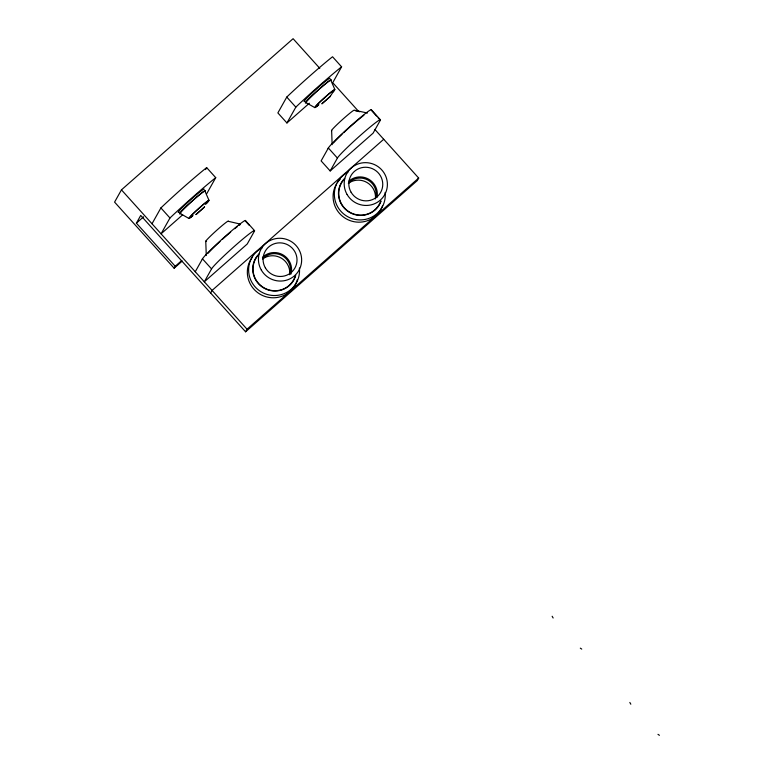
<?xml version="1.0" encoding="UTF-8"?>
<svg xmlns="http://www.w3.org/2000/svg" width="774" height="774" viewBox="0 0 774 774"><rect width="100%" height="100%" fill="white"/><g stroke="black" fill="none" stroke-linecap="round" stroke-linejoin="round"><path stroke-width="1.16" d="M330.372 96.257L321.839 103.861L330.043 96.673L334.087 90.423M319.797 68.335L293.094 38.7L121.45 189.862L114.581 202.111L174.131 268.201L182.267 261.041M174.131 268.201L175.224 266.266L136.379 223.164L140.723 215.424L245.59 331.794L417.234 180.632L418.676 178.059L374.819 129.393M152.014 223.763L160.895 207.925L163.498 205.449A56.821 3.531 -42 0 1 204.481 169.361L206.668 167.619L215.733 177.672L206.842 193.51M215.733 177.672L213.547 179.413A56.821 3.531 -42 0 0 172.563 215.511L169.961 217.987L161.069 233.825L182.616 214.853M205.555 169.593L206.668 167.619M358.633 111.427L332.743 82.702L341.595 66.825L332.539 56.763L330.343 58.505A56.821 3.531 -42 0 0 289.36 94.602L286.767 97.079L277.876 112.917L286.941 122.969L309.377 103.213M195.251 271.751L202.488 258.855L211.554 268.907L204.317 281.804L247.225 244.013L254.462 231.116A29.064 1.809 -42 0 0 235.722 245.174A29.064 1.809 -42 0 0 211.554 268.907M286.941 122.969L295.832 107.131L298.425 104.654A56.821 3.531 -42 0 1 339.409 68.567L341.595 66.825M210.634 293.007L212.086 290.424L383.72 139.272M337.416 158.06L328.36 147.998L321.123 160.895L330.179 170.957L337.416 158.06A29.064 1.809 -42 0 1 361.593 134.328A29.064 1.809 -42 0 1 380.324 120.27L378.06 117.754M245.59 331.794L247.041 329.221L418.676 178.059M380.324 120.27L373.087 133.167L330.179 170.957M136.379 223.164L143.606 216.797M175.224 266.266L181.542 260.693M367.457 113.043L354.202 110.15A15.306 0.948 -42 0 0 341.382 120.531A15.306 0.948 -42 0 0 331.64 130.69M355.324 110.721L359.746 111.746M240.511 224.141L228.359 221.316A15.306 0.948 -42 0 0 215.511 231.387A15.306 0.948 -42 0 0 206.561 241.159M314.805 107.615L305.953 102.584A16.747 1.045 -42 0 1 318.782 89.581A16.747 1.045 -42 0 1 330.643 80.593M180.09 213.44L188.943 218.471M580.307 648.148L581.738 649.096M657.987 734.352L659.419 735.3M371.239 109.608L380.305 119.66M376.551 116.081L371.268 110.208A29.064 1.809 -42 0 0 349.703 126.781A29.064 1.809 -42 0 0 328.389 148.608M286.767 97.079L295.832 107.131M245.368 220.455L254.433 230.517M249.18 225.253L245.397 221.064A29.064 1.809 -42 0 0 223.831 237.628A29.064 1.809 -42 0 0 202.517 259.464M160.895 207.925L169.961 217.987M121.45 189.862L247.041 329.221M629.833 702.463L630.82 704.205M552.152 616.268L553.139 618M330.759 80.128L334.852 89.465M204.887 190.975L208.98 200.311M331.62 130.371L332.143 144.67M205.758 241.217L206.271 255.526M297.361 279.666A25.581 25.116 29.3 0 1 261.544 295.01A25.581 25.116 29.3 0 1 252.479 257.045M262.976 258.709A17.047 16.738 29.3 0 1 289.699 274.547M299.393 267.998A25.581 25.116 29.3 0 1 279.956 294.942A25.581 25.116 29.3 0 1 250.225 278.785A25.581 25.116 29.3 0 1 262.212 247.796M295.716 275.447A21.991 21.585 29.3 0 1 263.721 287.976A21.991 21.585 29.3 0 1 258.932 253.969M295.039 276.647A21.701 21.304 29.3 0 1 264.456 288.063A21.701 21.304 29.3 0 1 257.365 256.175M262.454 257.413A17.057 16.738 29.3 0 1 290.976 274.073M262.609 258.942A15.886 15.596 29.3 0 1 289.573 274.683M304.908 101.307A17.444 1.084 -42 0 1 315.811 89.59A17.444 1.084 -42 0 1 329.859 78.706M306.204 102.739A17.444 1.084 -42 0 1 317.108 91.022A17.444 1.084 -42 0 1 331.156 80.138M318.433 105.138A13.535 0.842 -42 0 1 317.059 104.78A13.535 0.842 -42 0 1 331.233 91.942A13.535 0.842 -42 0 1 332.597 92.3M318.859 104.693A12.616 0.784 -42 0 1 317.088 104.867A12.616 0.784 -42 0 1 329.443 93.49A12.616 0.784 -42 0 1 333.371 91.332M179.046 212.153A17.444 1.084 -42 0 1 189.94 200.437A17.444 1.084 -42 0 1 203.997 189.553M180.342 213.595A17.444 1.084 -42 0 1 191.236 201.879A17.444 1.084 -42 0 1 205.284 190.994M180.826 213.14A16.747 1.045 -42 0 1 191.284 201.888A16.747 1.045 -42 0 1 204.781 191.439M192.562 215.985A13.535 0.842 -42 0 1 191.575 215.23A13.535 0.842 -42 0 1 206.223 202.111A13.535 0.842 -42 0 1 205.507 204.394M192.997 215.54A12.616 0.784 -42 0 1 191.72 215.211A12.616 0.784 -42 0 1 204.926 203.233A12.616 0.784 -42 0 1 206.213 203.572M382.627 205.565A25.581 25.116 29.3 0 1 348 219.748A25.581 25.116 29.3 0 1 336.458 184.057M337.29 182.722A25.581 25.116 29.3 0 1 340.299 179.065M348.716 183.099A17.047 16.738 29.3 0 1 375.438 198.937M385.133 192.387A25.581 25.116 29.3 0 1 365.696 219.332A25.581 25.116 29.3 0 1 335.964 203.175A25.581 25.116 29.3 0 1 347.952 172.186M381.05 201.134A21.991 21.585 29.3 0 1 348.871 212.008A21.991 21.585 29.3 0 1 344.672 178.359M380.779 201.037A21.701 21.304 29.3 0 1 350.196 212.453A21.701 21.304 29.3 0 1 343.105 180.565M348.958 181.087A17.057 16.738 29.3 0 1 376.977 197.438M348.348 183.341A15.886 15.596 29.3 0 1 375.603 198.144M333.323 143.113A23.946 1.49 -42 0 1 342.069 134.241M343.627 132.76A23.946 1.49 -42 0 1 363.886 115.287M208.1 253.224A23.946 1.49 -42 0 1 220.01 241.536M222.293 239.447A23.946 1.49 -42 0 1 230.681 232.084M234.715 228.727A23.946 1.49 -42 0 1 237.279 226.695M238.914 225.476A23.946 1.49 -42 0 1 240.366 224.489M196.006 214.553L204.549 206.948L196.006 214.553M261.36 270.126A21.701 21.304 29.3 0 0 298.783 270.61A21.701 21.304 29.3 0 0 279.985 238.266A21.701 21.304 29.3 0 0 261.36 270.126M265.366 267.881A17.057 16.738 29.3 0 0 294.768 268.268A17.057 16.738 29.3 0 0 279.994 242.852A17.057 16.738 29.3 0 0 265.366 267.881M347.1 194.516A21.701 21.304 29.3 0 0 384.523 195A21.701 21.304 29.3 0 0 365.725 162.656A21.701 21.304 29.3 0 0 347.1 194.516M351.106 192.271A17.057 16.738 29.3 0 0 380.508 192.658A17.057 16.738 29.3 0 0 365.744 167.242A17.057 16.738 29.3 0 0 351.106 192.271"/></g></svg>
